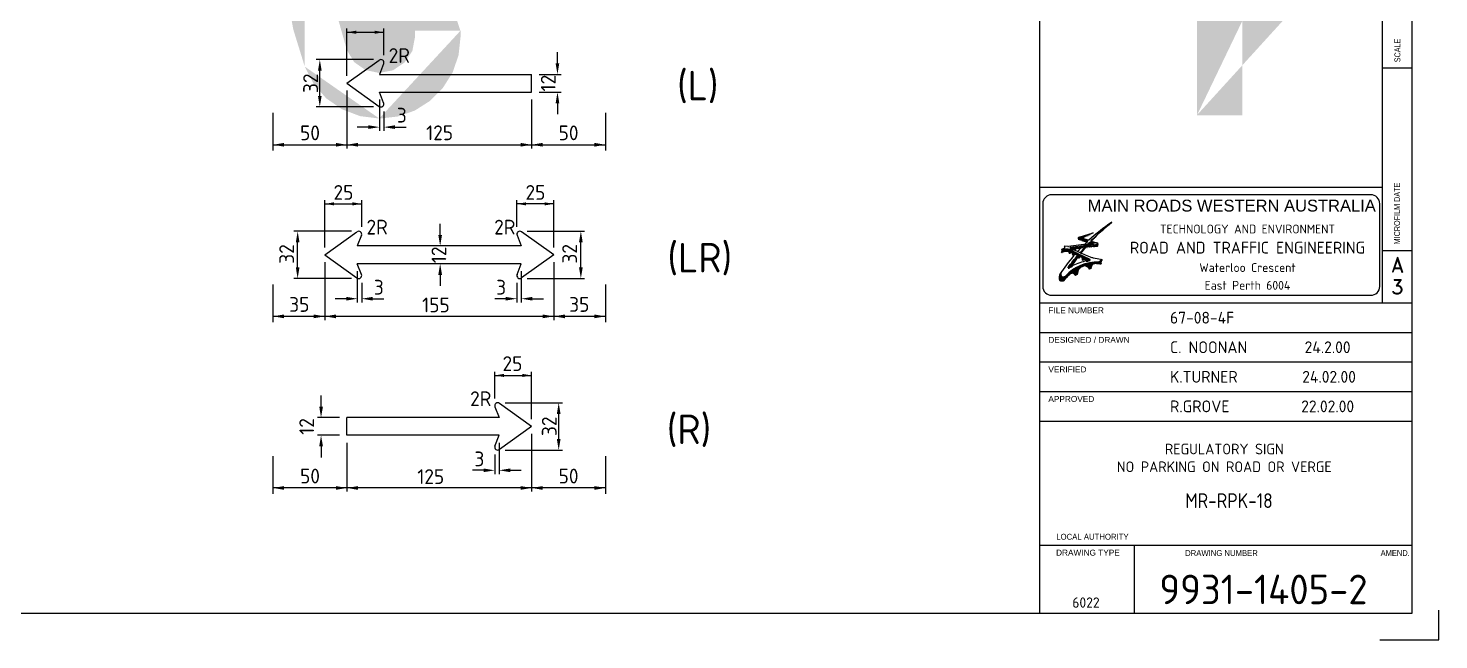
# Model space of a CAD drawing. Extents: x 0 to 1038, y -1303 to 297.
# Drawn here: x 181.3 to 420, y 0 to 103.5 of the extents above; entities that cross this region are included whole.
import ezdxf
from ezdxf.enums import TextEntityAlignment as Align

# ---------------------------------------------------------------- set-up
doc = ezdxf.new("R2010")
doc.units = 0
doc.layers.get('0').update_dxf_attribs({"linetype": 'CONTINUOUS'})
for name, color, linetype in [('GREEN', 84, 'CONTINUOUS'), ('L25', 1, 'CONTINUOUS'), ('L35', 3, 'CONTINUOUS'), ('T25', 1, 'CONTINUOUS'), ('T35', 3, 'CONTINUOUS'), ('T50', 7, 'CONTINUOUS'), ('TBLK18', 4, 'CONTINUOUS'), ('TBLK25', 1, 'CONTINUOUS'), ('TBLK35', 3, 'CONTINUOUS'), ('TBLK50', 7, 'CONTINUOUS')]:
    doc.layers.add(name, color=color, linetype=linetype)
doc.styles.add('HELV', font='helv')
doc.styles.add('HELVL', font='helvl', dxfattribs={"width": 0.8})
doc.styles.add('ISO', font='iso3098b.shx')
doc.styles.add('ROMAND', font='romand')

# ---------------------------------------------------------------- blocks, each defined once
blk = doc.blocks.new('A3BBLK')
at = {"layer": 'TBLK25'}
for p, q in [((420, 0), (420, 5)), ((410, 0), (420, 0))]:
    blk.add_line(p, q, dxfattribs=at)
at = {"layer": 'TBLK50'}
for p, q in [((352.5, 4.5), (352.5, 292.5)), ((415.5, 4.5), (415.5, 292.5)), ((13, 4.5), (415.5, 4.5))]:
    blk.add_line(p, q, dxfattribs=at)
blk = doc.blocks.new('*X3')
at = {"color": 0}
for p, q in [((1636.03, 729.83), (1636.14, 729.83)), ((1636.55, 730.03), (1636.62, 730.03)), ((1637.06, 730.23), (1637.1, 730.23)), ((1637.57, 730.43), (1637.58, 730.43)), ((1639.98, 729.83), (1640, 729.83)), ((1640.2, 730.03), (1640.21, 730.03)), ((1640.42, 730.23), (1640.42, 730.23)), ((1640.64, 730.43), (1640.64, 730.43)), ((1640.85, 730.63), (1640.86, 730.63)), ((1641.07, 730.83), (1641.08, 730.83)), ((1641.29, 731.03), (1641.31, 731.03)), ((1641.51, 731.23), (1641.53, 731.23)), ((1641.73, 731.43), (1641.76, 731.43)), ((1641.96, 731.63), (1641.98, 731.63)), ((1642.18, 731.83), (1642.21, 731.83)), ((1642.41, 732.03), (1642.44, 732.03)), ((1642.64, 732.23), (1642.67, 732.23)), ((1642.87, 732.43), (1642.9, 732.43)), ((1643.1, 732.63), (1643.14, 732.63)), ((1643.34, 732.83), (1643.37, 732.83)), ((1643.57, 733.03), (1643.61, 733.03)), ((1643.81, 733.23), (1643.84, 733.23)), ((1644.05, 733.43), (1644.08, 733.43)), ((1644.29, 733.63), (1644.32, 733.63)), ((1644.53, 733.83), (1644.56, 733.83)), ((1644.77, 734.03), (1644.81, 734.03)), ((1645.02, 734.23), (1645.05, 734.23)), ((1645.27, 734.43), (1645.3, 734.43)), ((1645.52, 734.63), (1645.54, 734.63)), ((1645.77, 734.83), (1645.79, 734.83)), ((1646.02, 735.03), (1646.04, 735.03)), ((1646.28, 735.23), (1646.29, 735.23)), ((1646.54, 735.43), (1646.54, 735.43)), ((1626.31, 723.23), (1630.62, 723.23)), ((1626.37, 723.03), (1629.74, 723.03)), ((1627.64, 723.43), (1631.61, 723.43)), ((1629.23, 723.63), (1632.78, 723.63)), ((1630.1, 723.03), (1630.26, 723.03)), ((1630.29, 727.83), (1630.74, 727.83)), ((1630.33, 728.03), (1630.64, 728.03)), ((1630.38, 727.63), (1631.3, 727.63)), ((1630.69, 728.23), (1630.74, 728.23)), ((1630.83, 723.83), (1634.26, 723.83)), ((1630.85, 727.43), (1631.91, 727.43)), ((1631.21, 723.23), (1631.38, 723.23)), ((1631.21, 723.03), (1631.3, 723.03)), ((1631.45, 727.23), (1632.51, 727.23)), ((1631.71, 728.03), (1631.88, 728.03)), ((1631.93, 728.23), (1632.29, 728.23)), ((1632.04, 727.03), (1633.11, 727.03)), ((1632.42, 724.03), (1636.52, 724.03)), ((1632.44, 728.43), (1632.77, 728.43)), ((1632.64, 726.83), (1633.71, 726.83)), ((1632.96, 728.63), (1633.25, 728.63)), ((1633.2, 723.03), (1633.57, 723.03)), ((1633.24, 726.63), (1634.32, 726.63)), ((1633.38, 723.23), (1633.74, 723.23)), ((1633.47, 728.83), (1633.73, 728.83)), ((1633.57, 723.43), (1633.91, 723.43)), ((1633.75, 723.63), (1634.08, 723.63)), ((1633.83, 726.43), (1634.92, 726.43)), ((1633.98, 729.03), (1634.21, 729.03)), ((1634.02, 724.23), (1639.65, 724.23)), ((1634.43, 726.23), (1634.84, 726.23)), ((1634.49, 729.23), (1634.69, 729.23)), ((1634.58, 723.83), (1634.75, 723.83)), ((1634.58, 723.63), (1634.75, 723.63)), ((1635.01, 729.43), (1635.17, 729.43)), ((1635.08, 725.03), (1635.16, 725.03)), ((1635.27, 725.23), (1635.5, 725.23)), ((1635.46, 725.43), (1635.68, 725.43)), ((1635.52, 729.63), (1635.66, 729.63)), ((1635.61, 724.43), (1639.84, 724.43)), ((1635.66, 725.63), (1635.86, 725.63)), ((1635.71, 723.83), (1635.88, 723.83)), ((1635.85, 725.83), (1636.73, 725.83)), ((1636.05, 726.03), (1636.12, 726.03)), ((1636.27, 725.63), (1637.33, 725.63)), ((1636.65, 726.63), (1636.8, 726.63)), ((1636.85, 726.83), (1636.99, 726.83)), ((1636.85, 724.03), (1637.01, 724.03)), ((1636.85, 723.83), (1637.01, 723.83)), ((1636.88, 725.43), (1637.79, 725.43)), ((1637.05, 727.03), (1637.18, 727.03)), ((1637.2, 724.63), (1639.93, 724.63)), ((1637.25, 727.23), (1637.37, 727.23)), ((1637.46, 727.43), (1637.57, 727.43)), ((1637.66, 727.63), (1637.76, 727.63)), ((1637.87, 727.83), (1637.96, 727.83)), ((1637.98, 724.03), (1638.15, 724.03)), ((1637.98, 723.83), (1638.15, 723.83)), ((1638.07, 728.03), (1638.16, 728.03)), ((1638.28, 728.23), (1638.36, 728.23)), ((1638.49, 728.43), (1638.56, 728.43)), ((1638.7, 728.63), (1638.76, 728.63)), ((1638.8, 724.83), (1639.96, 724.83)), ((1638.91, 728.83), (1638.96, 728.83)), ((1639.12, 729.03), (1639.17, 729.03)), ((1639.34, 729.23), (1639.37, 729.23)), ((1639.55, 729.43), (1639.58, 729.43)), ((1639.61, 725.43), (1639.67, 725.43)), ((1639.61, 725.03), (1639.94, 725.03)), ((1639.68, 725.23), (1639.85, 725.23)), ((1639.77, 729.63), (1639.79, 729.63)), ((1622.34, 721.03), (1622.35, 721.03)), ((1622.49, 722.43), (1625.58, 722.43)), ((1622.51, 721.23), (1622.66, 721.23)), ((1622.6, 722.23), (1626.24, 722.23)), ((1622.61, 721.43), (1623.05, 721.43)), ((1622.66, 722.03), (1626.72, 722.03)), ((1622.66, 721.63), (1623.58, 721.63)), ((1622.68, 721.83), (1627.12, 721.83)), ((1625.9, 721.63), (1627.53, 721.63)), ((1625.9, 721.43), (1626.48, 721.43)), ((1625.9, 721.23), (1626.48, 721.23)), ((1625.9, 721.03), (1626.48, 721.03)), ((1625.95, 720.83), (1626.48, 720.83)), ((1626.45, 720.63), (1626.48, 720.63)), ((1626.7, 721.43), (1627.93, 721.43)), ((1626.83, 722.83), (1628.94, 722.83)), ((1627.11, 721.23), (1628.34, 721.23)), ((1627.28, 722.63), (1628.21, 722.63)), ((1627.43, 716.23), (1628.38, 716.23)), ((1627.52, 721.03), (1628.75, 721.03)), ((1627.53, 720.83), (1629.16, 720.83)), ((1627.53, 720.63), (1628.11, 720.63)), ((1627.53, 720.43), (1628.11, 720.43)), ((1627.53, 720.23), (1628.11, 720.23)), ((1627.59, 716.43), (1628.52, 716.43)), ((1627.68, 720.03), (1628.11, 720.03)), ((1627.74, 722.43), (1627.89, 722.43)), ((1627.74, 716.63), (1628.65, 716.63)), ((1627.9, 716.83), (1628.79, 716.83)), ((1628.06, 717.03), (1628.93, 717.03)), ((1628.09, 719.83), (1628.11, 719.83)), ((1628.22, 717.23), (1629.08, 717.23)), ((1628.34, 720.63), (1629.57, 720.63)), ((1628.38, 717.43), (1629.22, 717.43)), ((1628.54, 717.63), (1629.36, 717.63)), ((1628.71, 717.83), (1629.5, 717.83)), ((1628.75, 720.43), (1629.98, 720.43)), ((1628.87, 718.03), (1629.65, 718.03)), ((1628.99, 722.83), (1629.16, 722.83)), ((1628.99, 722.63), (1629.16, 722.63)), ((1629.03, 718.23), (1629.79, 718.23)), ((1629.16, 720.23), (1630.39, 720.23)), ((1629.2, 718.43), (1629.94, 718.43)), ((1629.36, 718.63), (1630.09, 718.63)), ((1629.53, 718.83), (1630.24, 718.83)), ((1629.57, 720.03), (1630.8, 720.03)), ((1629.69, 719.03), (1630.25, 719.03)), ((1629.86, 719.23), (1630.25, 719.23)), ((1629.98, 719.83), (1631.21, 719.83)), ((1630.03, 719.43), (1630.25, 719.43)), ((1630.1, 722.83), (1630.26, 722.83)), ((1630.2, 719.63), (1630.25, 719.63)), ((1630.34, 719.63), (1631.62, 719.63)), ((1630.34, 719.43), (1632.03, 719.43)), ((1630.34, 719.23), (1630.92, 719.23)), ((1630.34, 719.03), (1630.92, 719.03)), ((1630.34, 718.83), (1630.92, 718.83)), ((1630.54, 718.63), (1630.92, 718.63)), ((1631.21, 719.23), (1632.44, 719.23)), ((1631.39, 720.83), (1631.77, 720.83)), ((1631.4, 721.03), (1631.93, 721.03)), ((1631.58, 721.23), (1632.09, 721.23)), ((1631.6, 719.03), (1632.85, 719.03)), ((1631.76, 721.43), (1632.25, 721.43)), ((1631.93, 721.63), (1632.41, 721.63)), ((1631.95, 718.83), (1633.26, 718.83)), ((1632.11, 721.83), (1632.57, 721.83)), ((1632.19, 718.63), (1633.67, 718.63)), ((1632.19, 718.43), (1634.08, 718.43)), ((1632.19, 718.23), (1632.77, 718.23)), ((1632.19, 718.03), (1632.77, 718.03)), ((1632.19, 717.83), (1632.77, 717.83)), ((1632.28, 717.63), (1632.77, 717.63)), ((1632.29, 722.03), (1632.74, 722.03)), ((1632.47, 722.23), (1632.9, 722.23)), ((1632.55, 717.43), (1632.77, 717.43)), ((1632.65, 722.43), (1633.07, 722.43)), ((1632.83, 722.63), (1633.23, 722.63)), ((1632.87, 718.23), (1634.48, 718.23)), ((1633.01, 722.83), (1633.4, 722.83)), ((1633.14, 718.03), (1634.89, 718.03)), ((1633.39, 717.83), (1635.3, 717.83)), ((1633.62, 717.63), (1635.71, 717.63)), ((1633.85, 717.43), (1636.12, 717.43)), ((1634.06, 717.23), (1636.13, 717.23)), ((1634.26, 717.03), (1635.21, 717.03)), ((1638.42, 716.23), (1641.35, 716.23)), ((1640.58, 716.43), (1641.37, 716.43)), ((1640.82, 716.63), (1641.41, 716.63)), ((1641.06, 716.83), (1641.47, 716.83)), ((1641.3, 717.03), (1641.56, 717.03)), ((1641.54, 717.23), (1641.67, 717.23)), ((1641.78, 717.43), (1641.82, 717.43)), ((1621.21, 709.43), (1622.27, 709.43)), ((1621.25, 709.63), (1622.13, 709.63)), ((1621.31, 709.83), (1622.05, 709.83)), ((1621.37, 710.03), (1622, 710.03)), ((1621.45, 710.23), (1621.97, 710.23)), ((1621.54, 710.43), (1621.96, 710.43)), ((1621.64, 710.63), (1621.96, 710.63)), ((1621.75, 710.83), (1621.99, 710.83)), ((1621.88, 711.03), (1622.04, 711.03)), ((1622.03, 711.23), (1622.1, 711.23)), ((1622.18, 711.43), (1622.2, 711.43)), ((1622.32, 711.63), (1622.32, 711.63)), ((1624.09, 709.43), (1625.13, 709.43)), ((1624.29, 709.63), (1625.32, 709.63)), ((1624.48, 709.83), (1625.52, 709.83)), ((1624.67, 710.03), (1625.72, 710.03)), ((1624.87, 710.23), (1625.92, 710.23)), ((1625.08, 710.43), (1626.13, 710.43)), ((1625.29, 710.63), (1626.35, 710.63)), ((1625.46, 713.63), (1625.9, 713.63)), ((1625.51, 710.83), (1626.58, 710.83)), ((1625.6, 713.83), (1626.29, 713.83)), ((1625.74, 711.03), (1626.82, 711.03)), ((1625.75, 714.03), (1626.68, 714.03)), ((1625.9, 714.23), (1627.09, 714.23)), ((1625.97, 711.23), (1627.33, 711.23)), ((1626.05, 714.43), (1627.51, 714.43)), ((1626.2, 714.63), (1627.53, 714.63)), ((1626.21, 711.43), (1630.12, 711.43)), ((1626.35, 714.83), (1627.47, 714.83)), ((1626.45, 711.63), (1630.15, 711.63)), ((1626.5, 715.03), (1627.57, 715.03)), ((1626.65, 715.23), (1627.7, 715.23)), ((1626.71, 711.83), (1630.2, 711.83)), ((1626.81, 715.43), (1627.83, 715.43)), ((1626.96, 715.63), (1627.97, 715.63)), ((1626.97, 712.03), (1630.25, 712.03)), ((1627.12, 715.83), (1628.1, 715.83)), ((1627.24, 712.23), (1630.32, 712.23)), ((1627.27, 716.03), (1628.24, 716.03)), ((1627.52, 712.43), (1630.39, 712.43)), ((1627.7, 711.23), (1630.1, 711.23)), ((1627.81, 712.63), (1630.49, 712.63)), ((1628.11, 712.83), (1630.59, 712.83)), ((1628.22, 711.03), (1630.1, 711.03)), ((1628.42, 713.03), (1630.72, 713.03)), ((1628.45, 710.83), (1630.1, 710.83)), ((1628.59, 710.63), (1629.96, 710.63)), ((1628.69, 710.43), (1629.5, 710.43)), ((1628.74, 713.23), (1630.86, 713.23)), ((1628.74, 710.23), (1629.05, 710.23)), ((1629.08, 713.43), (1631.02, 713.43)), ((1629.44, 713.63), (1631.21, 713.63)), ((1629.81, 713.83), (1631.43, 713.83)), ((1630.19, 714.03), (1631.69, 714.03)), ((1630.6, 714.23), (1632.01, 714.23)), ((1631.04, 714.43), (1632.43, 714.43)), ((1631.5, 714.63), (1632.96, 714.63)), ((1632, 714.83), (1636.95, 714.83)), ((1632.53, 715.03), (1637.05, 715.03)), ((1633.12, 715.23), (1637.19, 715.23)), ((1633.77, 715.43), (1637.39, 715.43)), ((1634.18, 714.63), (1636.88, 714.63)), ((1634.51, 715.63), (1637.68, 715.63)), ((1634.63, 714.43), (1636.83, 714.43)), ((1634.91, 714.23), (1636.81, 714.23)), ((1635.12, 714.03), (1636.81, 714.03)), ((1635.28, 713.83), (1636.81, 713.83)), ((1635.38, 715.83), (1638.39, 715.83)), ((1635.4, 713.63), (1636.77, 713.63)), ((1635.49, 713.43), (1636.32, 713.43)), ((1635.56, 713.23), (1635.87, 713.23)), ((1636.5, 716.03), (1641.35, 716.03)), ((1639.15, 715.83), (1641.37, 715.83)), ((1640.74, 715.63), (1641.41, 715.63)), ((1621.11, 708.63), (1624.43, 708.63)), ((1621.12, 708.83), (1624.6, 708.83)), ((1621.12, 708.43), (1624.26, 708.43)), ((1621.14, 709.03), (1624.77, 709.03)), ((1621.15, 708.23), (1624.1, 708.23)), ((1621.17, 709.23), (1622.53, 709.23)), ((1621.21, 708.03), (1623.94, 708.03)), ((1621.32, 707.83), (1623.77, 707.83)), ((1621.49, 707.63), (1623.54, 707.63)), ((1621.75, 707.43), (1623.2, 707.43)), ((1623.81, 709.23), (1624.95, 709.23))]:
    blk.add_line(p, q, dxfattribs=at)
blk = doc.blocks.new('A3_IN_VTBLK')
at = {"layer": 'TBLK18'}
for p, q in [((362.14, 66.92), (357.6, 66.35)), ((359.92, 66.87), (357.76, 66.6)), ((359.14, 68.1), (359.04, 68.07)), ((359.04, 67.84), (360.51, 67.35)), ((359.14, 68.1), (361.54, 68.87)), ((360.62, 67.44), (359.14, 67.93)), ((359.23, 68.12), (359.23, 68.12)), ((359.92, 66.87), (360.03, 66.89)), ((360.03, 66.89), (360.63, 66.96)), ((360.73, 66.97), (361.41, 67.06)), ((361.18, 67.46), (362.16, 67.15)), ((356.46, 66.13), (356.22, 66.06)), ((357.22, 66.55), (356.6, 66.58)), ((357.76, 66.6), (357.35, 66.55)), ((357.58, 66.27), (358.15, 66.02)), ((358.15, 66.02), (358.8, 65.73)), ((358.51, 66.2), (358.51, 66.08)), ((358.51, 66.08), (358.57, 66.09)), ((358.57, 66.09), (358.57, 66.21)), ((358.89, 66.29), (358.89, 66.17)), ((358.95, 66.19), (358.95, 66.31)), ((359.28, 66.38), (359.28, 66.26)), ((359.34, 66.27), (359.34, 66.39)), ((359.45, 66.41), (359.58, 66.43)), ((360.22, 66.53), (360.35, 66.55)), ((360.46, 66.56), (360.46, 66.44)), ((360.52, 66.45), (360.52, 66.56)), ((360.86, 66.6), (360.86, 66.48)), ((360.92, 66.48), (360.92, 66.6)), ((361.26, 66.62), (361.26, 66.5)), ((361.31, 66.51), (361.31, 66.62)), ((361.65, 66.63), (361.65, 66.52)), ((361.71, 66.52), (361.71, 66.64)), ((356.17, 62.28), (356.1, 62.17))]:
    blk.add_line(p, q, dxfattribs=at)
at = {"layer": 'TBLK18', "color": 1}
for p, q in [((357.42, 65.8), (357.42, 65.5)), ((357.63, 65.42), (357.63, 65.74)), ((357.63, 65.42), (357.85, 65.64)), ((357.78, 65.67), (357.99, 65.56)), ((360.99, 64.31), (357.81, 65.87)), ((357.99, 65.56), (357.99, 65.24)), ((357.99, 65.24), (358.2, 65.14)), ((358.2, 65.46), (358.98, 65.08)), ((358.2, 65.14), (358.2, 65.46)), ((358.2, 65.14), (358.41, 65.36)), ((358.52, 65.3), (358.44, 65.34)), ((358.8, 65.73), (358.88, 65.7)), ((358.88, 65.7), (359.31, 65.51)), ((358.98, 65.08), (358.98, 64.76)), ((358.98, 64.76), (359.18, 64.66)), ((359.18, 64.98), (359.35, 64.9)), ((359.18, 64.66), (359.18, 64.98)), ((359.18, 64.66), (359.4, 64.88)), ((359.31, 65.51), (359.44, 65.45)), ((359.44, 65.45), (360.14, 65.15)), ((359.63, 64.74), (359.63, 64.4)), ((359.83, 64.24), (359.83, 64.61)), ((359.83, 64.24), (360.04, 64.45)), ((360.14, 65.15), (361.01, 64.78)), ((361.54, 64.62), (362.21, 64.48)), ((362.21, 64.48), (363.03, 64.34)), ((359.71, 63.26), (359.82, 63.3)), ((360.82, 62.79), (361.24, 62.98)), ((360.82, 62.79), (360.82, 62.8)), ((361.24, 62.98), (361.24, 63.16)), ((363.03, 64.34), (362.49, 63.89)), ((362.49, 63.89), (362.87, 63.61)), ((358.43, 61.74), (358.9, 61.95))]:
    blk.add_line(p, q, dxfattribs=at)
at = {"layer": 'TBLK18'}
for points in [[(364.7, 70.64, 0.029777), (361.14, 67.48), (361.18, 67.46, -0.039795)], [(360.73, 66.97), (360.63, 66.96, -0.003144), (360.98, 67.32), (361.56, 67.13, -1.035463), (361.55, 67.07), (361.41, 67.06), (360.95, 67.21, 0.002708)]]:
    blk.add_lwpolyline(points, format="xyb", close=True, dxfattribs=at)
blk.add_lwpolyline([(359.53, 67.99), (359.47, 68.01, -0.656152), (359.46, 68.06), (361.54, 68.87), (359.53, 68.03, 0.705507), (359.53, 67.99, 0.705507)], format="xyb", dxfattribs=at)
blk.add_lwpolyline([(359.53, 67.99), (360.78, 67.59)], dxfattribs=at)
at = {"layer": 'TBLK18', "color": 1}
blk.add_lwpolyline([(358.1, 63.31, 0.016763), (357.33, 62.93, -0.801535), (357.28, 62.99, -0.016783), (358.95, 65.1), (358.95, 64.8, 0.014021), (357.99, 63.43, 0.753514)], format="xyb", close=True, dxfattribs=at)
at = {"layer": 'TBLK18'}
for centre, radius, start, end in [((381.57, 44.92), 30.76, 123.2655, 132.5321), ((359.08, 67.95), 0.116, 107.7741, 251.6339), ((359.17, 68.02), 0.0873, 107.7741, 251.6339), ((381.57, 44.92), 30.76, 133.1932, 134.4375), ((381.57, 44.92), 30.76, 132.936, 133.1932), ((362.08, 66.9), 0.262, 269.3315, 72.3102), ((362.13, 67.04), 0.116, 277.1221, 73.4601), ((355.92, 65.84), 0.376, 304.533, 36.3406), ((356.93, 61.07), 5.04, 91.3059, 97.9881), ((356.35, 66.54), 0.427, 285.3147, 293.8768), ((356.35, 66.54), 0.427, 293.8768, 310.1577), ((356.53, 66.22), 0.361, 78.6893, 79.0743), ((356.54, 66.42), 0.168, 6.2219, 70.3805), ((356.43, 66.45), 0.303, 310.1577, 329.0642), ((356.51, 66.4), 0.21, 329.0642, 353.4443), ((356.6, 66.39), 0.115, 353.4443, 23.8768), ((356.85, 64.09), 2.02, 61.535, 92.6416), ((357.26, 67.27), 0.727, 267.1716, 277.3645), ((357.6, 66.31), 0.0436, 97.1496, 246.3427), ((358.16, 66.06), 0.0436, 106.1619, 246.3427), ((361.92, 53.09), 13.54, 104.606, 106.1619), ((361.92, 53.09), 13.54, 102.922, 104.3518), ((381.57, 44.92), 30.76, 135.6297, 137.5175), ((361.92, 53.09), 13.43, 102.7813, 103.036), ((361.92, 53.09), 13.54, 101.2382, 102.6696), ((361.92, 53.09), 13.43, 101.0838, 101.3369), ((389.49, 39.18), 40.05, 136.9449, 138.906), ((361.92, 53.09), 13.54, 100.5243, 100.9874), ((382.89, 46.98), 29.85, 139.0463, 141.7717), ((361.92, 53.09), 13.54, 97.2048, 99.9556), ((361.92, 53.09), 13.54, 96.1874, 96.6686), ((361.92, 53.09), 13.43, 95.9915, 96.2413), ((361.92, 53.09), 13.54, 94.504, 95.9399), ((361.92, 53.09), 13.43, 94.2941, 94.5432), ((361.92, 53.09), 13.54, 92.8208, 94.2572), ((361.92, 53.09), 13.43, 92.5967, 92.8452), ((361.92, 53.09), 13.54, 91.1376, 92.5743), ((361.92, 53.09), 13.43, 90.8991, 91.1475), ((361.92, 53.09), 13.54, 89.3315, 90.8914)]:
    blk.add_arc(centre, radius, start, end, dxfattribs=at)
at = {"layer": 'TBLK18', "color": 1}
for centre, radius, start, end in [((357.07, 64.3), 1.54, 76.5648, 127.1666), ((381.57, 44.92), 30.76, 138.5176, 145.6575), ((357.07, 64.3), 1.25, 63.3138, 73.3617), ((357.07, 64.3), 1.54, 62.4129, 68.6309), ((357.56, 61.42), 3.92, 58.1205, 62.8179), ((357.56, 61.42), 3.92, 43.2503, 54.5397), ((362.13, 67.47), 2.91, 247.2562, 258.1765), ((357.31, 61.19), 1.56, 140.9414, 180.2006), ((356.77, 61.86), 0.727, 145.6575, 202.0824), ((362.23, 56.52), 7.38, 88.041, 137.1729), ((357.99, 61.7), 0.436, 4.8804, 130.8439), ((363.37, 51.77), 12.69, 103.4743, 114.5468), ((360.2, 62.04), 1.31, 111.828, 184.1285), ((359.98, 62.31), 0.966, 29.6609, 113.1292), ((357.56, 61.42), 3.63, 51.193, 55.2135), ((360.11, 62.63), 0.727, 12.9802, 113.4725), ((363.37, 51.77), 12.69, 100.8223, 103.474), ((360.98, 64.27), 0.0436, 280.8223, 63.9633), ((361.83, 63.16), 0.582, 92.3612, 180), ((361.93, 60.43), 3.32, 73.4161, 92.1882), ((363.54, 63.85), 0.708, 136.3055, 200.0702), ((356.19, 61.19), 0.436, 180.2006, 263.2509), ((356.37, 61.7), 0.291, 202.0824, 237.3085), ((356.21, 61.4), 0.655, 263.2509, 321.6521), ((356.47, 61.86), 0.48, 237.3085, 317.1729), ((362.36, 56.65), 7.12, 130.8439, 142.3441), ((357.93, 61.48), 0.559, 27.2487, 133.7365)]:
    blk.add_arc(centre, radius, start, end, dxfattribs=at)
at = {"layer": 'TBLK35'}
for p, q in [((410.5, 57), (410.5, 292.5)), ((410.5, 96.75), (415.5, 96.75)), ((410.5, 65.87), (415.5, 65.87)), ((352.5, 57), (415.5, 57)), ((352.5, 52), (415.5, 52)), ((352.5, 47), (415.5, 47)), ((352.5, 42), (415.5, 42)), ((352.5, 37), (415.5, 37)), ((352.5, 16), (415.5, 16)), ((368.5, 4.5), (368.5, 16))]:
    blk.add_line(p, q, dxfattribs=at)
at = {"layer": 'TBLK50', "color": 3}
blk.add_line((352.5, 76.57), (410.5, 76.57), dxfattribs=at)
at = {"layer": 'TBLK50'}
blk.add_lwpolyline([(408.5, 75.28), (354.49, 75.28, 0.414214), (352.99, 73.78), (352.99, 59.78, 0.414214), (354.49, 58.28), (408.5, 58.28, 0.414214), (410, 59.78), (410, 73.78, 0.414214)], format="xyb", close=True, dxfattribs=at)
blk.add_blockref('A3BBLK', (0, 0))
at = {"layer": 'TBLK18', "xscale": 0.35, "yscale": 0.35, "zscale": 0.35}
blk.add_blockref('*X3', (-211.64, -186.89), dxfattribs=at)
at = {"color": 4, "style": 'ISO'}
for tag, p in [('MR_DIRECTORATE', (387.63, 68.74)), ('STREET_NAME', (387.63, 62.22)), ('SUBURB_&_POSTCODE', (387.63, 59.22))]:
    blk.add_attdef(tag, text='', height=1.5, dxfattribs=at).set_placement(p, align=Align.CENTER)
at = {"color": 1, "style": 'ISO'}
blk.add_attdef('MR_BRANCH', text='', height=2, dxfattribs=at).set_placement((387.63, 65.34), align=Align.CENTER)
for tag, p in [('FILE_NUMBER', (374.52, 53.49)), ('DESIGNED_/_DRAWN', (374.52, 48.49)), ('VERIFIED', (374.52, 43.49)), ('APPROVED', (374.52, 38.49))]:
    blk.add_attdef(tag, p, '', height=2, dxfattribs=at)
at = {"layer": 'T25', "style": 'ISO'}
blk.add_attdef('LOCAL_AUTHORITY', (370.48, 16.73), '', height=1.25, dxfattribs=at)
at = {"layer": 'TBLK18', "style": 'HELVL', "width": 0.8}
for s, p in [('SCALE', (413.5, 97.7)), ('MICROFILM DATE', (413.44, 66.89))]:
    blk.add_text(s, height=1, rotation=90, dxfattribs=at).set_placement(p)
at = {"layer": 'TBLK18', "style": 'HELVL'}
for s, p in [('FILE NUMBER', (353.94, 55.24)), ('DESIGNED / DRAWN', (353.94, 50.24)), ('VERIFIED', (353.94, 45.24)), ('APPROVED', (353.94, 40.24)), ('DRAWING TYPE', (355.24, 14.24))]:
    blk.add_text(s, height=1, dxfattribs=at).set_placement(p)
for s, width, p, p2 in [('LOCAL AUTHORITY', 0.847016, (355.27, 16.93), (367.52, 16.93)), ('DRAWING NUMBER', 0.880886, (377.08, 14.17), (389.38, 14.17)), ('AMEND.', 0.926535, (410.16, 14.18), (415.09, 14.18))]:
    blk.add_text(s, height=1, dxfattribs=dict(at, width=width)).set_placement(p, p2, align=Align.FIT)
at = {"layer": 'TBLK25', "color": 1, "style": 'HELV'}
blk.add_text('MAIN ROADS WESTERN AUSTRALIA', height=2, dxfattribs=at).set_placement((409.34, 72.45), align=Align.RIGHT)
at = {"layer": 'TBLK25', "style": 'ISO'}
for tag, p in [('ROAD_SECTION', (384.5, 29.16)), ('SLK', (384.5, 26.11)), ('CHAINAGE', (384.5, 19.21)), ('DRG_TYPE_03', (360.51, 11.5)), ('DRG_TYPE_02', (360.51, 8.36)), ('DRG_TYPE_01', (360.3, 5.42))]:
    blk.add_attdef(tag, text='', height=1.75, dxfattribs=at).set_placement(p, align=Align.CENTER)
at = {"layer": 'TBLK35', "style": 'ROMAND'}
for s, p in [('A', (413, 62.21)), ('3', (413, 58.46))]:
    blk.add_text(s, height=2.5, dxfattribs=at).set_placement(p, align=Align.CENTER)
at = {"layer": 'TBLK35', "style": 'ISO', "width": 0.9}
for tag, p in [('ROAD_PROJECT&NUMBER', (384.5, 32.23)), ('DRAWING_DESCRIPTION', (384.5, 22.29))]:
    blk.add_attdef(tag, text='', height=2.5, dxfattribs=at).set_placement(p, align=Align.CENTER)
at = {"layer": 'TBLK50', "style": 'ISO'}
blk.add_attdef('DRG_NUMBER', (372.72, 6.02), '', height=5, dxfattribs=at)
blk = doc.blocks.new('A25')
at = {"color": 1, "linetype": 'ByBlock'}
blk.add_solid([(2.5, 0.42), (2.5, -0.42), (0, 0)], dxfattribs=at)

msp = doc.modelspace()

# ---------------------------------------------------------------- hatches: boundary and pattern name
at = {"layer": 'GREEN'}
h = msp.add_hatch(color=256, dxfattribs=at)
h.paths.add_polyline_path([(254.47, 101.95), (254.44, 101.95)], flags=16)
edge = h.paths.add_edge_path()
edge.add_line((246.76, 103.05), (254.47, 103.05))
edge.add_line((254.47, 103.05), (254.47, 101.95))
edge.add_line((254.13, 98.88), (254.47, 101.95))
edge.add_line((254.13, 98.88), (253.13, 95.97))
edge.add_line((253.13, 95.97), (251.48, 93.36))
edge.add_line((251.48, 93.36), (249.31, 91.17))
edge.add_line((249.31, 91.17), (246.71, 89.52))
edge.add_line((246.71, 89.52), (243.8, 88.52))
edge.add_line((243.8, 88.52), (240.73, 88.18))
edge.add_line((240.73, 88.18), (237.48, 88.59))
edge.add_line((237.48, 88.59), (234.41, 89.75))
edge.add_line((234.41, 89.75), (231.73, 91.61))
edge.add_line((231.73, 91.61), (229.59, 94.08))
edge.add_line((229.59, 94.08), (228.1, 97))
edge.add_line((228.1, 97), (226.17, 103.26))
edge.add_line((226.17, 103.26), (225.01, 109.71))
edge.add_line((225.01, 109.71), (224.62, 116.25))
edge.add_line((224.62, 116.25), (225.01, 122.77))
edge.add_line((225.01, 122.77), (226.17, 129.22))
edge.add_line((226.17, 129.22), (228.1, 135.48))
edge.add_line((228.1, 135.48), (229.59, 138.39))
edge.add_line((229.59, 138.39), (231.73, 140.87))
edge.add_line((231.73, 140.87), (234.41, 142.72))
edge.add_line((234.41, 142.72), (237.48, 143.91))
edge.add_line((237.48, 143.91), (240.73, 144.3))
edge.add_line((240.73, 144.3), (243.8, 143.96))
edge.add_line((243.8, 143.96), (246.71, 142.96))
edge.add_line((246.71, 142.96), (249.31, 141.31))
edge.add_line((249.31, 141.31), (251.48, 139.14))
edge.add_line((251.48, 139.14), (253.13, 136.51))
edge.add_line((253.13, 136.51), (254.13, 133.6))
edge.add_line((254.13, 133.6), (254.47, 130.53))
edge.add_line((254.47, 130.53), (246.76, 130.53))
edge.add_line((246.76, 130.53), (246.32, 132.85))
edge.add_line((246.32, 132.85), (245.01, 134.84))
edge.add_line((245.01, 134.84), (243.05, 136.15))
edge.add_line((243.05, 136.15), (240.73, 136.59))
edge.add_line((240.73, 136.59), (238.41, 136.13))
edge.add_line((238.41, 136.13), (236.48, 134.76))
edge.add_line((236.48, 134.76), (235.24, 132.75))
edge.add_line((235.24, 132.75), (233.41, 126.28))
edge.add_line((233.41, 126.28), (232.48, 119.6))
edge.add_line((232.48, 119.6), (232.48, 112.88))
edge.add_line((232.48, 112.88), (233.41, 106.23))
edge.add_line((233.41, 106.23), (235.24, 99.76))
edge.add_line((235.24, 99.76), (236.48, 97.72))
edge.add_line((236.48, 97.72), (238.41, 96.38))
edge.add_line((238.41, 96.38), (240.73, 95.89))
edge.add_line((240.73, 95.89), (243.05, 96.35))
edge.add_line((243.05, 96.35), (245.01, 97.67))
edge.add_line((245.01, 97.67), (246.32, 99.63))
edge.add_line((246.32, 99.63), (246.76, 101.95))
edge.add_line((246.76, 101.95), (246.76, 103.05))
edge = h.paths.add_edge_path(flags=16)
edge.add_line((254.47, 103.05), (254.44, 103.05))
edge.add_line((240.73, 144.3), (240.7, 144.3))
edge.add_line((228.1, 135.48), (228.07, 135.48))
edge.add_line((228.1, 97), (228.07, 97))
edge.add_line((240.73, 88.18), (240.7, 88.18))
h = msp.add_hatch(color=256, dxfattribs=at)
h.paths.add_polyline_path([(396.13, 136.05), (396.1, 136.05)], flags=16)
edge = h.paths.add_edge_path(flags=17)
edge.add_line((386.77, 120.63), (386.77, 136.05))
edge.add_line((386.77, 136.05), (396.13, 136.05))
edge.add_line((397.88, 135.69), (396.13, 136.05))
edge.add_line((397.88, 135.69), (399.43, 134.73))
edge.add_line((399.43, 134.73), (400.51, 133.29))
edge.add_line((400.51, 133.29), (401.52, 130.04))
edge.add_line((401.52, 130.04), (401.52, 126.64))
edge.add_line((401.52, 126.64), (400.51, 123.39))
edge.add_line((400.51, 123.39), (399.43, 121.95))
edge.add_line((399.43, 121.95), (397.88, 120.99))
edge.add_line((397.88, 120.99), (396.13, 120.63))
edge.add_line((396.13, 120.63), (386.77, 120.63))
h.paths.add_polyline_path([(396.1, 143.73), (396.13, 143.73)], flags=16)
edge = h.paths.add_edge_path()
edge.add_line((386.77, 88.75), (379.09, 88.75))
edge.add_line((379.09, 88.75), (379.09, 143.73))
edge.add_line((379.09, 143.73), (396.13, 143.73))
edge.add_line((399.43, 143.29), (396.13, 143.73))
edge.add_line((399.43, 143.29), (402.52, 141.95))
edge.add_line((402.52, 141.95), (405.15, 139.86))
edge.add_line((405.15, 139.86), (407.11, 137.13))
edge.add_line((407.11, 137.13), (408.5, 133.75))
edge.add_line((408.5, 133.75), (409.22, 130.17))
edge.add_line((409.22, 130.17), (409.22, 126.51))
edge.add_line((409.22, 126.51), (408.5, 122.93))
edge.add_line((408.5, 122.93), (407.11, 119.55))
edge.add_line((407.11, 119.55), (405.15, 116.82))
edge.add_line((405.15, 116.82), (402.52, 114.73))
edge.add_line((402.52, 114.73), (399.43, 113.39))
edge.add_line((399.43, 113.39), (396.13, 112.95))
edge.add_line((396.13, 112.95), (386.77, 112.95))
edge.add_line((386.77, 112.95), (386.77, 88.75))
edge = h.paths.add_edge_path()
edge.add_line((386.77, 136.05), (386.75, 136.05))
edge.add_line((400.51, 123.39), (400.49, 123.39))
edge.add_line((400.51, 133.29), (400.49, 133.29))
edge.add_line((379.09, 88.75), (379.07, 88.75))
edge.add_line((407.11, 119.55), (407.08, 119.55))
edge.add_line((407.11, 137.13), (407.08, 137.13))
h = msp.add_hatch(color=256, dxfattribs=at)
h.paths.add_polyline_path([(396.13, 136.05), (396.1, 136.05)], flags=16)
edge = h.paths.add_edge_path(flags=17)
edge.add_line((386.77, 120.63), (386.77, 136.05))
edge.add_line((386.77, 136.05), (396.13, 136.05))
edge.add_line((397.88, 135.69), (396.13, 136.05))
edge.add_line((397.88, 135.69), (399.43, 134.73))
edge.add_line((399.43, 134.73), (400.51, 133.29))
edge.add_line((400.51, 133.29), (401.52, 130.04))
edge.add_line((401.52, 130.04), (401.52, 126.64))
edge.add_line((401.52, 126.64), (400.51, 123.39))
edge.add_line((400.51, 123.39), (399.43, 121.95))
edge.add_line((399.43, 121.95), (397.88, 120.99))
edge.add_line((397.88, 120.99), (396.13, 120.63))
edge.add_line((396.13, 120.63), (386.77, 120.63))
h.paths.add_polyline_path([(396.1, 143.73), (396.13, 143.73)], flags=16)
edge = h.paths.add_edge_path()
edge.add_line((386.77, 88.75), (379.09, 88.75))
edge.add_line((379.09, 88.75), (379.09, 143.73))
edge.add_line((379.09, 143.73), (396.13, 143.73))
edge.add_line((399.43, 143.29), (396.13, 143.73))
edge.add_line((399.43, 143.29), (402.52, 141.95))
edge.add_line((402.52, 141.95), (405.15, 139.86))
edge.add_line((405.15, 139.86), (407.11, 137.13))
edge.add_line((407.11, 137.13), (408.5, 133.75))
edge.add_line((408.5, 133.75), (409.22, 130.17))
edge.add_line((409.22, 130.17), (409.22, 126.51))
edge.add_line((409.22, 126.51), (408.5, 122.93))
edge.add_line((408.5, 122.93), (407.11, 119.55))
edge.add_line((407.11, 119.55), (405.15, 116.82))
edge.add_line((405.15, 116.82), (402.52, 114.73))
edge.add_line((402.52, 114.73), (399.43, 113.39))
edge.add_line((399.43, 113.39), (396.13, 112.95))
edge.add_line((396.13, 112.95), (386.77, 112.95))
edge.add_line((386.77, 112.95), (386.77, 88.75))
edge = h.paths.add_edge_path()
edge.add_line((386.77, 136.05), (386.75, 136.05))
edge.add_line((400.51, 123.39), (400.49, 123.39))
edge.add_line((400.51, 133.29), (400.49, 133.29))
edge.add_line((379.09, 88.75), (379.07, 88.75))
edge.add_line((407.11, 119.55), (407.08, 119.55))
edge.add_line((407.11, 137.13), (407.08, 137.13))

# ---------------------------------------------------------------- linework, layer by layer
at = {"layer": 'L25'}
for p, q in [((222.75, 82.75), (222.75, 89.15)), ((279, 89.15), (279, 82.75)), ((222.75, 53.72), (222.75, 60.12)), ((279, 60.12), (279, 53.72)), ((222.75, 24.69), (222.75, 31.09)), ((279, 31.09), (279, 24.69))]:
    msp.add_line(p, q, dxfattribs=at)
at = {"layer": 'L35'}
for p, q in [((235.25, 94.15), (240.7, 98.05)), ((241.46, 97.46), (240.75, 95.65)), ((240.75, 95.65), (266.5, 95.65)), ((266.5, 92.65), (266.5, 95.65)), ((235.25, 94.15), (240.7, 90.24)), ((241.46, 90.83), (240.75, 92.65)), ((240.75, 92.65), (266.5, 92.65)), ((231.5, 65.12), (236.95, 69.02)), ((237.71, 68.43), (237, 66.62)), ((264.03, 68.43), (264.75, 66.62)), ((270.25, 65.12), (264.79, 69.02)), ((231.5, 65.12), (236.95, 61.21)), ((264.75, 66.62), (237, 66.62)), ((270.25, 65.12), (264.79, 61.21)), ((264.75, 63.62), (237, 63.62)), ((237.71, 61.8), (237, 63.62)), ((264.03, 61.8), (264.75, 63.62)), ((260.28, 39.4), (261, 37.59)), ((266.5, 36.09), (261.04, 39.99)), ((235.25, 34.59), (235.25, 37.59)), ((261, 37.59), (235.25, 37.59)), ((266.5, 36.09), (261.04, 32.18)), ((261, 34.59), (235.25, 34.59)), ((260.28, 32.77), (261, 34.59))]:
    msp.add_line(p, q, dxfattribs=at)
for centre, start, end in [((241, 97.65), 338.5117, 125.5884), ((241, 90.65), 234.4116, 21.4883), ((237.25, 68.62), 338.5117, 125.5884), ((264.5, 68.62), 54.4116, 201.4883), ((237.25, 61.62), 234.4116, 21.4883), ((264.5, 61.62), 158.5117, 305.5884), ((260.75, 39.59), 54.4116, 201.4883), ((260.75, 32.59), 158.5117, 305.5884)]:
    msp.add_arc(centre, 0.5, start, end, dxfattribs=at)
at = {"layer": 'T25'}
for p, q in [((235.25, 95.4), (235.25, 103.4)), ((235.25, 102.78), (241.5, 102.78)), ((241.5, 98.9), (241.5, 103.4)), ((239.75, 98.15), (230.03, 98.15)), ((270.87, 97.52), (270.87, 99.4)), ((230.66, 92.02), (230.66, 96.27)), ((267.75, 95.65), (271.49, 95.65)), ((235.25, 92.9), (235.25, 83.12)), ((240.75, 91.4), (240.75, 86.1)), ((266.5, 91.4), (266.5, 83.12)), ((267.75, 92.65), (271.49, 92.65)), ((270.87, 90.77), (270.87, 88.9)), ((239.75, 90.15), (230.03, 90.15)), ((241.5, 89.4), (241.5, 86.1)), ((238.87, 86.73), (237, 86.73)), ((243.37, 86.73), (245.25, 86.73)), ((222.75, 83.75), (279, 83.75)), ((231.5, 66.37), (231.5, 74.37)), ((237.75, 69.87), (237.75, 74.37)), ((264, 69.87), (264, 74.37)), ((270.25, 66.37), (270.25, 74.37)), ((231.5, 73.75), (237.75, 73.75)), ((270.25, 73.75), (264, 73.75)), ((251.02, 68.49), (251.02, 70.37)), ((236, 69.12), (226.28, 69.12)), ((226.91, 62.99), (226.91, 67.24)), ((265.75, 69.12), (275.46, 69.12)), ((274.83, 62.99), (274.83, 67.24)), ((231.5, 63.87), (231.5, 54.09)), ((237, 62.37), (237, 57.07)), ((264.75, 62.37), (264.75, 57.07)), ((270.25, 63.87), (270.25, 54.09)), ((236, 61.12), (226.28, 61.12)), ((237.75, 60.37), (237.75, 57.07)), ((251.02, 61.74), (251.02, 59.87)), ((264, 60.37), (264, 57.07)), ((265.75, 61.12), (275.46, 61.12)), ((235.12, 57.7), (233.25, 57.7)), ((239.62, 57.7), (241.5, 57.7)), ((262.12, 57.7), (260.25, 57.7)), ((266.62, 57.7), (268.5, 57.7)), ((279, 54.72), (222.75, 54.72)), ((260.25, 40.84), (260.25, 45.34)), ((260.25, 44.72), (266.5, 44.72)), ((266.5, 37.34), (266.5, 45.34)), ((230.87, 39.46), (230.87, 41.34)), ((262, 40.09), (271.71, 40.09)), ((271.08, 33.96), (271.08, 38.21)), ((234, 37.59), (230.25, 37.59)), ((234, 34.59), (230.25, 34.59)), ((266.5, 34.84), (266.5, 25.06)), ((230.87, 32.71), (230.87, 30.84)), ((235.25, 33.34), (235.25, 25.06)), ((260.25, 31.34), (260.25, 28.04)), ((261, 33.34), (261, 28.04)), ((262, 32.09), (271.71, 32.09)), ((258.37, 28.67), (256.5, 28.67)), ((262.87, 28.67), (264.75, 28.67)), ((279, 25.69), (222.75, 25.69))]:
    msp.add_line(p, q, dxfattribs=at)
for points in [[(230.35, 96.27), (230.97, 96.27), (230.66, 98.15)], [(270.56, 97.52), (271.18, 97.52), (270.87, 95.65)], [(230.35, 92.02), (230.97, 92.02), (230.66, 90.15)], [(270.56, 90.77), (271.18, 90.77), (270.87, 92.65)], [(238.87, 87.04), (238.87, 86.42), (240.75, 86.73)], [(243.37, 87.04), (243.37, 86.42), (241.5, 86.73)], [(224.62, 84.06), (224.62, 83.43), (222.75, 83.75)], [(233.37, 84.06), (233.37, 83.43), (235.25, 83.75)], [(237.12, 84.06), (237.12, 83.43), (235.25, 83.75)], [(264.62, 84.06), (264.62, 83.43), (266.5, 83.75)], [(268.37, 84.06), (268.37, 83.43), (266.5, 83.75)], [(277.12, 84.06), (277.12, 83.43), (279, 83.75)], [(226.6, 67.24), (227.22, 67.24), (226.91, 69.12)], [(251.34, 68.49), (250.71, 68.49), (251.02, 66.62)], [(275.14, 67.24), (274.52, 67.24), (274.83, 69.12)], [(226.6, 62.99), (227.22, 62.99), (226.91, 61.12)], [(251.34, 61.74), (250.71, 61.74), (251.02, 63.62)], [(275.14, 62.99), (274.52, 62.99), (274.83, 61.12)], [(235.12, 58.01), (235.12, 57.39), (237, 57.7)], [(239.62, 58.01), (239.62, 57.39), (237.75, 57.7)], [(262.12, 58.01), (262.12, 57.39), (264, 57.7)], [(266.62, 58.01), (266.62, 57.39), (264.75, 57.7)], [(224.62, 55.03), (224.62, 54.4), (222.75, 54.72)], [(229.62, 55.03), (229.62, 54.4), (231.5, 54.72)], [(233.37, 55.03), (233.37, 54.4), (231.5, 54.72)], [(268.37, 55.03), (268.37, 54.4), (270.25, 54.72)], [(272.12, 55.03), (272.12, 54.4), (270.25, 54.72)], [(277.12, 55.03), (277.12, 54.4), (279, 54.72)], [(231.19, 39.46), (230.56, 39.46), (230.87, 37.59)], [(271.39, 38.21), (270.77, 38.21), (271.08, 40.09)], [(231.19, 32.71), (230.56, 32.71), (230.87, 34.59)], [(271.39, 33.96), (270.77, 33.96), (271.08, 32.09)], [(258.37, 28.98), (258.37, 28.36), (260.25, 28.67)], [(262.87, 28.98), (262.87, 28.36), (261, 28.67)], [(224.62, 26), (224.62, 25.37), (222.75, 25.69)], [(233.37, 26), (233.37, 25.37), (235.25, 25.69)], [(237.12, 26), (237.12, 25.37), (235.25, 25.69)], [(264.62, 26), (264.62, 25.37), (266.5, 25.69)], [(268.37, 26), (268.37, 25.37), (266.5, 25.69)], [(277.12, 26), (277.12, 25.37), (279, 25.69)]]:
    msp.add_solid(points, dxfattribs=at)

# ---------------------------------------------------------------- block references
at = {"layer": 'L25'}
msp.add_blockref('A3_IN_VTBLK', (0, 0), dxfattribs=at).add_auto_attribs({'MR_DIRECTORATE': 'TECHNOLOGY AND ENVIRONMENT', 'MR_BRANCH': 'ROAD AND TRAFFIC ENGINEERING', 'STREET_NAME': 'Waterloo Crescent', 'SUBURB_&_POSTCODE': 'East Perth 6004', 'FILE_NUMBER': '67-08-4F', 'DESIGNED_/_DRAWN': 'C. NOONAN        24.2.00', 'VERIFIED': 'K.TURNER         24.02.00', 'APPROVED': 'R.GROVE          22.02.00', 'DRAWING_DESCRIPTION': 'MR-RPK-18', 'DRG_NUMBER': '9931-1405-2', 'DRG_TYPE_01': '6022'})
at = {"layer": 'T25', "yscale": 0.625, "zscale": 0.625}
for p, xscale in [((235.25, 102.78), 0.625), ((231.5, 73.75), 0.625), ((270.25, 73.75), -0.625), ((266.5, 44.72), -0.625)]:
    msp.add_blockref('A25', p, dxfattribs=dict(at, xscale=xscale))
at = {"layer": 'T25', "yscale": 0.625, "zscale": 0.625, "rotation": 180}
for p, xscale in [((241.5, 102.78), 0.625), ((237.75, 73.75), 0.625), ((264, 73.75), -0.625), ((260.25, 44.72), -0.625)]:
    msp.add_blockref('A25', p, dxfattribs=dict(at, xscale=xscale))

# ---------------------------------------------------------------- texts
at = {"layer": 'T25', "color": 1, "style": 'ISO'}
for s, p in [('32', (229.1, 94.15)), ('12', (269.31, 94.18)), ('32', (225.05, 65.27)), ('12', (250.81, 65.12)), ('32', (272.93, 65.3)), ('12', (228.44, 36.09)), ('32', (269.48, 36.12))]:
    msp.add_text(s, height=2.5, rotation=90, dxfattribs=at).set_placement(p, align=Align.MIDDLE_CENTER)
for s, p in [('3', (244.53, 88.75)), ('50', (229, 85.76)), ('125', (250.93, 85.77)), ('50', (272.75, 85.76)), ('25', (234.66, 75.68)), ('25', (267.14, 75.68)), ('3', (240.64, 59.64)), ('3', (261.34, 59.64)), ('35', (227.19, 56.73)), ('155', (250.31, 56.65)), ('35', (274.56, 56.73)), ('25', (263.26, 46.72)), ('3', (257.66, 30.6)), ('50', (229, 27.7)), ('125', (249.43, 27.61)), ('50', (272.75, 27.7))]:
    msp.add_text(s, height=2.5, dxfattribs=at).set_placement(p, align=Align.MIDDLE_CENTER)
at = {"layer": 'T35', "color": 1, "style": 'ISO'}
for p in [(242.31, 97.59), (238.56, 68.56), (260.16, 68.56), (256.09, 39.53)]:
    msp.add_text('2R', height=2.5, dxfattribs=at).set_placement(p)
at = {"layer": 'T35', "insert": (383.7, 30.77), "char_height": 1.8, "width": 51.922, "attachment_point": 5, "style": 'ISO'}
msp.add_mtext('REGULATORY SIGN\\PNO PARKING ON ROAD OR VERGE', dxfattribs=at)
at = {"layer": 'T50', "style": 'ISO'}
for s, p in [('(L)', (294.62, 93.77)), ('(LR)', (294.95, 64.65)), ('(R)', (293.13, 35.61))]:
    msp.add_text(s, height=5, dxfattribs=at).set_placement(p, align=Align.MIDDLE_CENTER)

doc.saveas('drawing.dxf')
